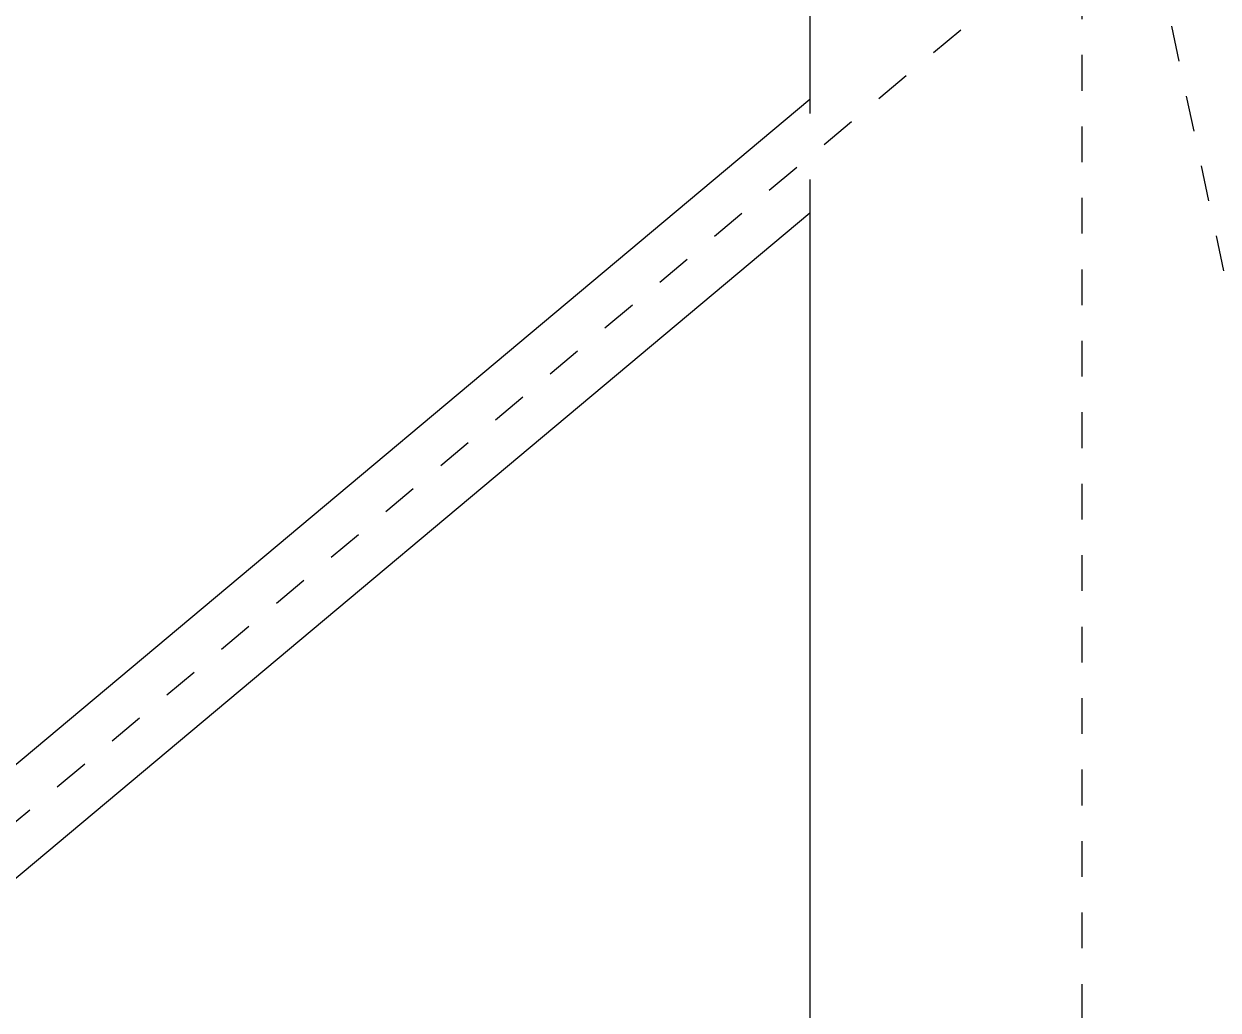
# Model space of a CAD drawing. Header units: millimetres. Extents: x 149919 to 150445, y 136651 to 136866.
# Drawn here: x 150257.251 to 150260.595, y 136820.248 to 136823.008 of the extents above; entities that cross this region are included whole.
import ezdxf

# ---------------------------------------------------------------- set-up
doc = ezdxf.new("R2010")
doc.units = ezdxf.units.MM
doc.header["$LTSCALE"] = 0.25
doc.linetypes.add('CENTER', pattern=[50.8, 31.75, -6.35, 6.35, -6.35])
doc.linetypes.add('XKITLINE00', pattern=[0])

# ---------------------------------------------------------------- blocks, each defined once
blk = doc.blocks.new('çatıı')
at = {"color": 8, "linetype": 'CENTER'}
for p, q in [((11840, 17654.86), (11840, 16010.75)), ((11840, 17380.27), (12015, 16560.27)), ((10096.38, 15830.27), (11839.99, 17290.27))]:
    blk.add_line(p, q, dxfattribs=at)
at = {"color": 8, "linetype": 'XKITLINE00'}
for p, q in [((11763.8, 17524.52), (11763.8, 17238.51)), ((11763.8, 17242.36), (10968.19, 16576.16)), ((11763.8, 17220), (11763.8, 16010.75)), ((11763.8, 17210.58), (10987.16, 16560.27))]:
    blk.add_line(p, q, dxfattribs=at)

msp = doc.modelspace()

# ---------------------------------------------------------------- block references
at = {"xscale": 0.009999943142843078, "yscale": 0.009999943142843078, "zscale": 0.009999943142843078}
msp.add_blockref('çatıı', (150141.8141, 136650.3731), dxfattribs=at)

doc.saveas('drawing.dxf')
